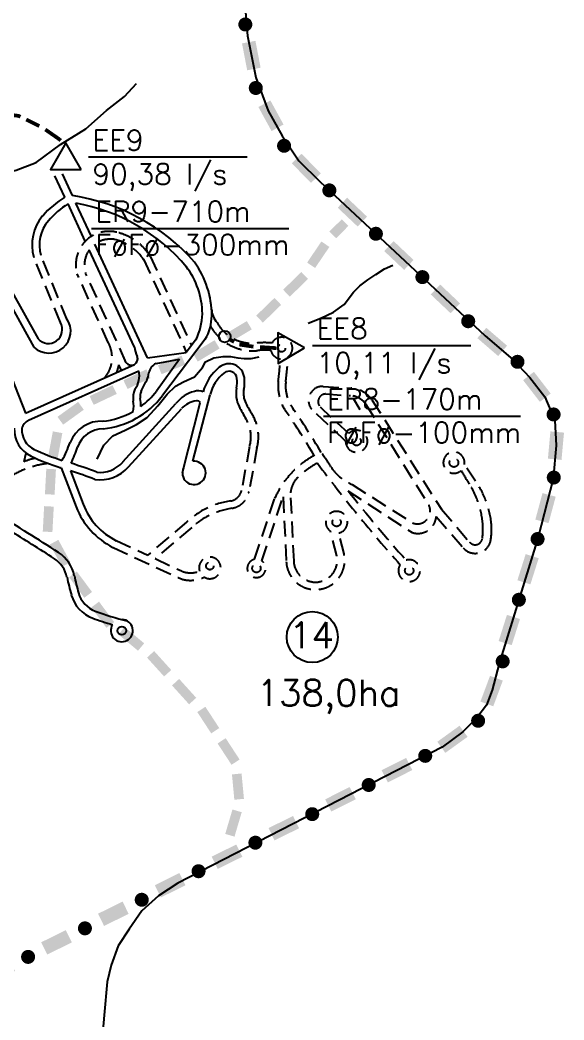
# Model space of a CAD drawing. Extents: x 578289 to 593263, y 7501070 to 7511782.
# Drawn here: x 591809 to 593263, y 7503408 to 7506081 of the extents above; entities that cross this region are included whole.
import ezdxf
from ezdxf.enums import TextEntityAlignment as Align

# ---------------------------------------------------------------- set-up
doc = ezdxf.new("R2010")
doc.units = 0
doc.header["$LTSCALE"] = 170
doc.header["$MEASUREMENT"] = 0
doc.linetypes.add('HIDDEN', pattern=[0.375, 0.25, -0.125])
for name, color, linetype in [('ESTACAO', 5, 'CONTINUOUS'), ('LIMITE', 5, 'CONTINUOUS'), ('LIMITE-BACIA', 3, 'CONTINUOUS'), ('LIMITE-PROJETO', 1, 'CONTINUOUS'), ('PROJECAO', 7, 'HIDDEN'), ('RIO', 4, 'CONTINUOUS'), ('RUA', 7, 'CONTINUOUS'), ('TEXTO', 5, 'CONTINUOUS'), ('TEXTO2', 5, 'CONTINUOUS')]:
    doc.layers.add(name, color=color, linetype=linetype)
doc.styles.get("Standard").update_dxf_attribs({"font": 'ROMANSBR.SHX'})

# ---------------------------------------------------------------- blocks, each defined once
blk = doc.blocks.new('1')
at = {"layer": 'LIMITE'}
blk.add_lwpolyline([(592405.5, 7506176.8), (592416.6, 7506039.3), (592438.9, 7505927.9), (592472.4, 7505838.8), (592509.6, 7505771.9), (592554.2, 7505705.1), (592609.9, 7505649.3), (593052.2, 7505237.1), (593126.6, 7505173.9), (593171.2, 7505125.6), (593212, 7505073.6), (593238.1, 7505010.5), (593241.8, 7504943.6), (593234.3, 7504854.5), (593193.5, 7504698.5), (593089.4, 7504360.5), (593070.8, 7504289.9), (593055.9, 7504249.1), (593029.9, 7504215.6), (592992.7, 7504178.5), (592937, 7504137.6), (592230.8, 7503773.6), (592178.8, 7503740.2), (592134.2, 7503699.3), (592100.7, 7503651.1), (592071, 7503606.5), (592052.4, 7503554.5), (592041.3, 7503509.9), (592033.8, 7503420.8), (591881.4, 7501678.8)], dxfattribs=at)
blk = doc.blocks.new('C')
at = {"layer": 'LIMITE-BACIA'}
blk.add_solid([(-33.9, -12.9), (-34, 12.9), (34.2, -12.6), (34, 13.2)], dxfattribs=at)
blk = doc.blocks.new('R')
at = {"layer": 'LIMITE-PROJETO', "const_width": 18.7}
blk.add_lwpolyline([(-75.2, 0.3, 1), (-93.9, 0.4, 1)], format="xyb", close=True, dxfattribs=at)
at = {"layer": 'LIMITE-PROJETO'}
blk.add_solid([(36.9, 17.7), (36.6, -18.8), (-36.4, 18.3), (-36.6, -18.3)], dxfattribs=at)

msp = doc.modelspace()

# ---------------------------------------------------------------- linework, layer by layer
at = {"layer": 'ESTACAO', "linetype": 'CONTINUOUS', "const_width": 10}
for points in [[(591772.4, 7505829.1), (591805, 7505825), (591809.9, 7505822.6)], [(591825.4, 7505815), (591860.2, 7505797.8)], [(591876.4, 7505788.5), (591913, 7505763), (591917.4, 7505759)], [(592395, 7505213.7), (592432.8, 7505208)], [(592450.3, 7505206.9), (592494, 7505204)]]:
    msp.add_lwpolyline(points, dxfattribs=at)
at = {"layer": 'ESTACAO'}
for points in [[(591972.3, 7505681.8), (591931.2, 7505753.1), (591890, 7505681.8)], [(592569.4, 7505205.1), (592497.6, 7505245.3), (592498.7, 7505163)]]:
    msp.add_lwpolyline(points, close=True, dxfattribs=at)
at = {"layer": 'ESTACAO', "linetype": 'HIDDEN', "const_width": 10}
msp.add_lwpolyline([(592369.5, 7505227.3), (592381.1, 7505220.7)], dxfattribs=at)
at = {"layer": 'ESTACAO'}
msp.add_circle((592356, 7505235), 15.5, dxfattribs=at)
at = {"layer": 'LIMITE-BACIA'}
msp.add_solid([(592654.2, 7505497.8), (592635.7, 7505515.7), (592686.5, 7505530.8), (592669, 7505548.7)], dxfattribs=at)
at = {"layer": 'LIMITE-PROJETO', "const_width": 18.7}
for points in [[(593014, 7505269.9, 1), (592999.8, 7505282.1, 1)], [(593144.4, 7505160.1, 1), (593133, 7505174.9, 1)], [(593240.9, 7505019.3, 1), (593229.4, 7505034.1, 1)], [(593233.2, 7504849.1, 1), (593238.1, 7504867.1, 1)], [(593189.5, 7504684.8, 1), (593195.2, 7504702.6, 1)], [(593139.5, 7504522.3, 1), (593145.1, 7504540.2, 1)], [(593095.8, 7504357.9, 1), (593102.3, 7504375.4, 1)]]:
    msp.add_lwpolyline(points, format="xyb", close=True, dxfattribs=at)
at = {"layer": 'LIMITE-PROJETO'}
for start, end in [(84.8095, 264.8095), (264.8095, 84.8095)]:
    msp.add_arc((593235.1, 7505026.7), 9.35, start, end, dxfattribs=at)
for points in [[(593110.8, 7505210.6), (593086.9, 7505182.9), (593055.3, 7505258.4), (593031.4, 7505230.8)], [(593227.4, 7505082.7), (593198.5, 7505060.4), (593182.6, 7505140.7), (593153.7, 7505118.3)], [(593256.3, 7504905.2), (593220, 7504908.5), (593263, 7504978.2), (593226.6, 7504981.5)], [(593221.7, 7504736.2), (593186.4, 7504745.7), (593240.8, 7504806.9), (593205.5, 7504816.5)], [(593173.2, 7504572.5), (593138.4, 7504583.5), (593195.3, 7504642.4), (593160.5, 7504653.4)], [(593123.2, 7504410), (593088.3, 7504421), (593145.3, 7504479.9), (593110.4, 7504490.9)], [(593073.9, 7504246.5), (593039.6, 7504259.2), (593099.4, 7504315.2), (593065.2, 7504327.9)]]:
    msp.add_solid(points, dxfattribs=at)
at = {"layer": 'PROJECAO'}
for p, q in [((591916.6, 7505272.4), (591845.6, 7505446.6)), ((591935.1, 7505279.9), (591864.1, 7505454.1)), ((592138.7, 7505442), (592253.3, 7505193.2)), ((592156.9, 7505450.3), (592267, 7505211.1)), ((592044.8, 7505218.9), (591961.4, 7505403.1)), ((592092.7, 7505165.1), (591984, 7505404.9)), ((592618.8, 7505101.9), (592693.6, 7505097)), ((592625, 7505081.5), (592692.2, 7505077)), ((592749.6, 7505065.8), (592935.1, 7504773.4)), ((592679.2, 7504955.7), (592587.7, 7505041)), ((592687.4, 7504975.4), (592611.7, 7505045.9)), ((592732.7, 7505055.1), (592901.5, 7504784.6)), ((592422.4, 7504941.2), (592401.2, 7504824.3)), ((592442, 7504937.7), (592420.9, 7504820.7)), ((591824.4, 7504923.6), (591819, 7504900.5)), ((593026.7, 7504848.1), (592996.7, 7504893.2)), ((592696.5, 7504839.5), (592858.2, 7504736.6)), ((592435.9, 7504639.5), (592489.3, 7504802.1)), ((592455.5, 7504635.1), (592511.8, 7504806.4)), ((592511.8, 7504806.4), (592520.5, 7504632.8)), ((592532, 7504804.2), (592540.5, 7504633.8)), ((592685.5, 7504822.8), (592856.7, 7504711.2)), ((592935.1, 7504773.4), (593011.1, 7504685.1)), ((592921.5, 7504754), (592993.6, 7504670.1)), ((592254.7, 7504740.1), (592150, 7504650.4)), ((592267.7, 7504724.9), (592170, 7504641.2)), ((592655.5, 7504649), (592638.8, 7504714.4)), ((592674.9, 7504654), (592660.5, 7504710.1)), ((592057.3, 7504671.4), (592231.6, 7504590.5)), ((592065.7, 7504689.5), (592150, 7504650.4)), ((592170, 7504641.2), (592240, 7504608.7))]:
    msp.add_line(p, q, dxfattribs=at)
for centre, radius in [((592508, 7505204), 10), ((592708.5, 7504955.1), 11.5), ((592968.7, 7504897.9), 11.7), ((592655, 7504738.6), 11.3), ((592316.3, 7504621.6), 10), ((592440.8, 7504615.4), 11.2), ((592849.2, 7504609.2), 11.3)]:
    msp.add_circle(centre, radius, dxfattribs=at)
for centre, radius, start, end in [((592046.5, 7505427.7), 88.6, 76.4562, 196.1399), ((592050.3, 7505425.9), 69.6, 79.8802, 126.4441), ((592032.5, 7505369.7), 128.2, 32.9577, 76.4562), ((592032.5, 7505369.7), 148.2, 32.9577, 76.4562), ((592050.3, 7505425.9), 69.6, 144.0886, 197.5124), ((592430.5, 7505326.2), 129.3, 209.4782, 276.228), ((592430.5, 7505326.2), 109.3, 209.4782, 276.228), ((592508, 7505204), 29.1, 307.8679, 151.9319), ((591969.8, 7505178.8), 85.1, 320.4769, 28.151), ((592462.6, 7505032.3), 186.4, 83.925, 96.228), ((592462.6, 7505032.3), 166.4, 84.155, 96.228), ((592508, 7505204), 29.1, 192.0902, 264.5589), ((586933.4, 7505704), 5596.9, 353.9657, 354.5761), ((586933.4, 7505704), 5616.9, 353.9657, 354.657), ((591969.8, 7505178.8), 105.1, 337.6804, 349.5545), ((592619.8, 7505102.9), 121.2, 173.9657, 214.9412), ((592619.8, 7505102.9), 101.2, 173.9657, 214.9412), ((592618, 7505063.9), 38, 88.6907, 217.2172), ((592688.6, 7505021.9), 75.2, 35.7345, 86.1885), ((592626.5, 7505060.7), 20.9, 94.0391, 229.1854), ((592688.6, 7505021.9), 55.2, 35.7345, 86.1885), ((591033.1, 7503994.3), 1834.4, 30.5031, 34.9412), ((592335.5, 7504967.7), 90.7, 344.2574, 31.787), ((592335.5, 7504967.7), 110.7, 344.2574, 31.787), ((591033.1, 7503994.3), 1814.4, 30.5031, 34.9412), ((592708.5, 7504955.1), 29.3, 178.7947, 136.0894), ((591915, 7504641.6), 276.1, 103.6693, 110.3446), ((592714.1, 7504701.8), 246.1, 119.2177, 155.9488), ((591444, 7504102.3), 1430.3, 33.2587, 35.1366), ((592968.7, 7504897.9), 28.4, 350.5007, 312.8368), ((591915, 7504641.6), 256.1, 96.9786, 137.5486), ((592703.4, 7504704.3), 216.6, 117.405, 135.8141), ((595952.5, 7507398.1), 4179.9, 216.7595, 221.5612), ((592745.8, 7504956.1), 126.6, 213.2587, 247.0418), ((592599.2, 7504811.1), 67.6, 139.164, 185.8492), ((593557.5, 7505193), 651.2, 209.0201, 212.7544), ((592816.2, 7504716.1), 230.2, 3.7471, 32.7544), ((592831.7, 7504711.4), 238.2, 5.1228, 35.0364), ((592366.5, 7504830.6), 35.3, 278.6507, 349.742), ((592366.5, 7504830.6), 55.3, 278.6507, 349.742), ((595952.5, 7507398.1), 4159.9, 218.2487, 221.5846), ((592405.6, 7504573.3), 224.9, 98.6507, 132.2979), ((592405.6, 7504573.3), 204.9, 98.6507, 132.2979), ((592870.9, 7504768.7), 34.5, 248.5239, 27.4736), ((592655, 7504738.6), 29.1, 281.0905, 236.1895), ((592872.4, 7504757.8), 49.2, 251.3599, 355.5588), ((592865.3, 7504719.3), 181, 352.301, 3.7471), ((592865.3, 7504719.3), 204, 352.301, 3.7471), ((593025.6, 7504697.6), 42.2, 220.6866, 352.301), ((593025.6, 7504697.6), 19.2, 220.6866, 352.301), ((592316.3, 7504616.6), 29, 238.1804, 196.9624), ((592440.8, 7504615.4), 24.6, 101.5036, 53.1959), ((592598.6, 7504636.7), 78.2, 182.8463, 12.7565), ((592598.6, 7504636.7), 58.2, 182.8463, 12.7565), ((592849.2, 7504609.2), 29.1, 146.9079, 106.4982), ((592264.8, 7504662.1), 78.9, 245.1099, 297.2988), ((592264.8, 7504662.1), 58.9, 245.1099, 293.7483)]:
    msp.add_arc(centre, radius, start, end, dxfattribs=at)
at = {"layer": 'RIO'}
for points in [[(591623, 7505637), (591662.6, 7505649.2), (591726.2, 7505661), (591798.8, 7505679.9), (591851.7, 7505700.3), (591916.7, 7505748.7), (591984.3, 7505790.5), (592039.7, 7505839.4), (592088, 7505876.6), (592120, 7505911.3)], [(592579, 7505271), (592613, 7505284), (592647, 7505300), (592675, 7505321), (592700, 7505354), (592717, 7505371), (592739, 7505387), (592760, 7505401), (592783, 7505416), (592805, 7505426)], [(592015, 7504907), (592033, 7504945), (592057, 7504970), (592090, 7504985), (592120, 7505000), (592149, 7505019), (592177, 7505050), (592202, 7505081), (592224, 7505102), (592246, 7505114), (592275, 7505127), (592297, 7505152), (592305, 7505167), (592327, 7505178), (592352, 7505182), (592371, 7505182), (592391, 7505178), (592408, 7505176), (592427, 7505176), (592448, 7505181)]]:
    msp.add_lwpolyline(points, dxfattribs=at)
at = {"layer": 'RUA', "linetype": 'CONTINUOUS'}
for p, q in [((591928.6, 7505607.7), (591902.1, 7505664.9)), ((591948.8, 7505611.7), (591922, 7505669.7)), ((591983.3, 7505489.7), (591937.1, 7505589.5)), ((591999.4, 7505502.7), (591958.2, 7505591.5)), ((592114.6, 7505206.5), (591994, 7505466.7)), ((592149.6, 7505178.5), (592009, 7505481.8)), ((591783.4, 7505362), (591856.8, 7505228.8)), ((591765.8, 7505352.3), (591845.7, 7505206.6)), ((592303.8, 7505227.6), (592189.3, 7505077)), ((592280.4, 7505228.5), (592252.5, 7505192.2)), ((591749.7, 7505216.4), (591823.5, 7505029.9)), ((592149.6, 7505178.5), (592252.5, 7505192.2)), ((592172.3, 7505162.8), (592235.3, 7505174.7)), ((592235.3, 7505174.7), (592173.4, 7505089.2)), ((591823.5, 7505029.9), (592114.4, 7505159.9)), ((592080, 7505144.7), (592073.2, 7505159.7)), ((591831.4, 7505011.5), (592126.5, 7505143.4)), ((592271.1, 7504901.5), (592317, 7505079.5)), ((592083.6, 7504900.1), (592225.6, 7505055.7)), ((592098.4, 7504886.7), (592240.3, 7505042.2)), ((592242.8, 7504871.7), (592290.7, 7505057.7)), ((591919, 7504883.8), (591958.9, 7504779.7)), ((591943.4, 7504876), (591977.6, 7504786.8))]:
    msp.add_line(p, q, dxfattribs=at)
msp.add_circle((592080.9, 7504448.7), 11.5, dxfattribs=at)
for centre, radius, start, end in [((592052.5, 7505401.6), 240.4, 120.9924, 139.6291), ((591869, 7505076.4), 541.2, 41.3725, 81.5225), ((592052.5, 7505401.6), 220.4, 121.5512, 139.6291), ((591870.4, 7505097.6), 501.7, 40.1272, 79.9182), ((591960.2, 7505480), 119.4, 139.6291, 196.2538), ((591960.2, 7505480), 99.4, 139.6291, 196.2538), ((592084.1, 7505293.7), 212.2, 0.6338, 37.3801), ((592075.5, 7505290.9), 245.8, 0.0395, 35.6526), ((592377.9, 7505310.9), 57.3, 182.4847, 222.1193), ((591885.7, 7505249.3), 58.5, 226.9117, 34.5157), ((592123.4, 7505301.9), 173, 334.2302, 358.0703), ((592197.3, 7505291), 123.9, 329.2407, 0.0395), ((591884.5, 7505253.7), 37.2, 221.903, 30.2576), ((592255.1, 7505235.1), 143.5, 191.5146, 201.9057), ((592106.3, 7505175.2), 17, 216.7792, 21.9057), ((592184.2, 7505134), 31.1, 112.4975, 173.179), ((592422, 7505053.4), 128.2, 129.0713, 164.5615), ((592367.3, 7505120.8), 41.4, 6.6221, 129.0713), ((592065.1, 7505130.6), 62.7, 324.2113, 11.7894), ((592092.1, 7505145), 61.6, 333.6859, 353.179), ((592422, 7505053.4), 108.2, 129.0713, 165.9519), ((592367.3, 7505120.8), 21.4, 6.6221, 129.0713), ((592303.6, 7505113.4), 85.5, 348.9714, 6.6221), ((592303.6, 7505113.4), 105.5, 348.9714, 6.6221), ((592167.3, 7505070.9), 56.3, 155.8068, 188.4759), ((590865.5, 7505751.6), 1430, 332.3735, 333.6859), ((592462.4, 7505082.5), 76.3, 168.9714, 206.7444), ((592462.4, 7505082.5), 56.3, 168.9714, 206.7444), ((592008.8, 7505214.3), 226.7, 275.648, 322.7349), ((592166.2, 7505075.2), 36.3, 158.4485, 188.4759), ((592020.7, 7505053.5), 110.8, 357.0568, 8.4759), ((592008.8, 7505214.3), 206.7, 306.3581, 322.7349), ((592295.9, 7505002.5), 88.2, 103.8557, 142.9008), ((592285.8, 7505057.1), 33, 67.5399, 109.5281), ((592021.8, 7505049.2), 90.8, 350.9226, 8.4759), ((592289.9, 7504997), 67.1, 98.311, 137.6161), ((592281.6, 7505053.4), 10.1, 25.526, 98.311), ((592774.1, 7505239.5), 425.3, 206.7444, 211.787), ((592774.1, 7505239.5), 405.3, 206.7444, 211.787), ((592008.8, 7505214.3), 206.7, 275.648, 299.7706), ((591871.9, 7504986.4), 78.7, 177.3501, 244.6228), ((591871.9, 7504986.4), 58.7, 177.3501, 244.6228), ((591850.5, 7504977.6), 38.9, 119.3615, 162.8246), ((592026.1, 7504919.2), 89.6, 86.9456, 158.7894), ((592032.3, 7504915.2), 73.5, 90.8669, 161.1511), ((592097.5, 7505462), 585.1, 244.6228, 252.5002), ((591539.9, 7505100.2), 429.1, 332.7859, 339.7377), ((591545.7, 7505081.3), 440.5, 335.1805, 341.1511), ((592097.5, 7505462), 605.1, 244.6228, 252.7293), ((591414.1, 7503263.8), 1696.9, 72.6891, 72.7293), ((591414.1, 7503263.8), 1716.9, 69.5586, 71.9651), ((592023.5, 7504950.1), 98.2, 261.366, 319.7208), ((592023.5, 7504950.1), 78.2, 262.8007, 319.7208), ((592273.9, 7504870.5), 31.2, 153.4112, 95.1702), ((591414.1, 7503263.8), 1696.9, 69.485, 71.8235), ((592147.1, 7504851.8), 201.6, 200.9848, 243.535), ((592147.1, 7504851.8), 181.6, 200.9848, 243.535), ((589609.8, 7501133.3), 4209.5, 56.8514, 59.4848), ((589609.8, 7501133.3), 4189.5, 56.8514, 58.8008), ((591858.1, 7504575.8), 77.8, 11.6151, 56.8514), ((591858.1, 7504575.8), 97.8, 11.6151, 56.8514), ((592597.9, 7504727.9), 677.4, 191.6151, 195.7457), ((592597.9, 7504727.9), 657.4, 191.6151, 195.7457), ((592035.2, 7504569.2), 92.8, 195.7457, 249.7111), ((592035.2, 7504569.2), 72.8, 195.7457, 249.7111), ((592278.6, 7505227.5), 794.7, 249.7111, 253.7369), ((592278.6, 7505227.5), 774.7, 249.7111, 256.2288), ((592080.9, 7504448.7), 29.6, 147.2828, 88.1024)]:
    msp.add_arc(centre, radius, start, end, dxfattribs=at)
at = {"layer": 'TEXTO'}
for p, q in [((591991.6, 7505715.4), (592416.2, 7505715.4)), ((592000, 7505524.1), (592527.4, 7505524.1)), ((592590.6, 7505211.2), (593014.2, 7505211.2)), ((592619.7, 7505021.9), (593147.1, 7505021.9))]:
    msp.add_line(p, q, dxfattribs=at)
at = {"layer": 'TEXTO2'}
msp.add_circle((592590.1, 7504431.6), 68.2, dxfattribs=at)

# ---------------------------------------------------------------- block references
at = {"layer": 'ESTACAO'}
msp.add_blockref('1', (0, 0), dxfattribs=at)
at = {"layer": 'LIMITE-PROJETO'}
for name, p, rotation in [('R', (592427.3, 7505986.4), 281.3172591979263), ('R', (592479.8, 7505825.5), 299.0707892043842), ('R', (592574.2, 7505685), 315.0190764106444), ('R', (592697.3, 7505567.9), 317.0111131694369), ('R', (592821.7, 7505451.9), 317.0111131694369), ('C', (592606.1, 7505453.6), 55.62655832781044), ('R', (592946, 7505336), 317.0111131694369), ('C', (592545.5, 7505374.5), 43.93394820491863), ('C', (592473.5, 7505305.1), 43.93394820491863), ('C', (592392.5, 7505247.6), 30.74714204201066), ('C', (592306.5, 7505196.5), 30.74714204201066), ('C', (592213.9, 7505158.9), 21.72461210784936), ('C', (592121.4, 7505121), 25.15331317522055), ('C', (592030.9, 7505078.5), 25.15331317522055), ('C', (591944.1, 7505029.7), 35.5751410718153), ('C', (591903.1, 7504945.7), 79.2620794017258), ('C', (591890.2, 7504846.8), 86.66805311012953), ('C', (591884.4, 7504746.9), 86.66805311012953), ('C', (591916.2, 7504655.4), 118.0981203079565), ('C', (591970.8, 7504571.8), 126.3599430611893), ('C', (592030.1, 7504491.3), 126.3599430611893), ('C', (592106.4, 7504426.8), 140.0594283460981), ('C', (592180.8, 7504360.2), 131.8827534126879), ('C', (592247.6, 7504285.8), 131.8827534126879), ('C', (592312.2, 7504209.7), 122.8876898091684), ('R', (592965, 7504158.1), 216.2356554367028), ('C', (592366.5, 7504125.7), 122.8876898091684), ('R', (592816.7, 7504075.6), 207.2686758178257), ('C', (592391.5, 7504031.7), 95.11857841742987), ('R', (592665.6, 7503997.7), 207.2686758178257), ('C', (592379.5, 7503934.2), 73.31812902443252), ('R', (592514.2, 7503920.5), 206.6715016179918), ('R', (592362.3, 7503844.2), 206.6715016179918), ('R', (592210.3, 7503767.9), 206.6715016179918), ('R', (592058.4, 7503691.6), 206.6715016179918), ('R', (591906.5, 7503615.2), 206.6715016179918), ('R', (591754.6, 7503538.9), 206.6715016179918)]:
    msp.add_blockref(name, p, dxfattribs=dict(at, rotation=rotation))

# ---------------------------------------------------------------- texts
at = {"layer": 'TEXTO'}
for s, p in [('EE9', (592002.2, 7505732.7)), ('90,38 l/s', (592002.2, 7505641.8)), ('ER9-710m', (592010, 7505542.1)), ('F%%248F%%248-300mm', (592010, 7505453.1)), ('EE8', (592601.4, 7505229.3)), ('10,11 l/s', (592601.4, 7505137.4)), ('ER8-170m', (592629.7, 7505039.9)), ('F%%248F%%248-100mm', (592629.7, 7504950.9))]:
    msp.add_text(s, height=55, dxfattribs=at).set_placement(p)
at = {"layer": 'TEXTO2'}
msp.add_text('14', height=70, dxfattribs=at).set_placement((592588.1, 7504401.6), align=Align.CENTER)
msp.add_text('138,0ha', height=70, dxfattribs=at).set_placement((592441.2, 7504247.3))

doc.saveas('drawing.dxf')
